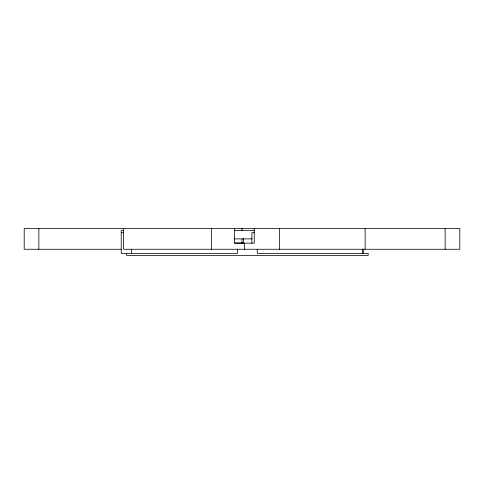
<?xml version="1.0" encoding="UTF-8"?>
<svg xmlns="http://www.w3.org/2000/svg" width="484" height="484" viewBox="0 0 484 484"><rect width="100%" height="100%" fill="white"/><g stroke="black" fill="none" stroke-linecap="round" stroke-linejoin="round"><path stroke-width="0.73" d="M123.499 230.59L121.236 230.59L121.236 253.41L237.517 253.41L237.517 249.26M234.45 230.59L254.415 230.59M121.236 232.665L123.499 232.665M254.161 232.665L251.898 232.665L251.898 243.506M234.341 238.89L252.134 238.89M234.643 243.035L243.609 243.035L243.609 238.509M121.272 249.26L24.2 249.26L24.2 228.521L459.8 228.521L459.8 249.26L123.595 249.26L123.595 228.521M445.135 228.521L445.135 249.26M365.13 228.521L365.13 249.26M363.169 249.26L363.169 253.41M362.764 249.097L362.764 253.41M279.425 228.521L279.425 249.26M257.264 249.26L257.264 253.41L368.179 253.41L368.179 255.479L126.645 255.479L126.645 253.41M254.257 228.521L254.257 243.131L234.51 243.131L234.51 228.521M244.359 243.131L244.359 249.26M242 228.521L242 230.59M242 238.89L242 243.331M211.375 228.521L211.375 249.26M131.654 249.26L131.654 253.41M38.865 228.521L38.865 249.26"/></g></svg>
